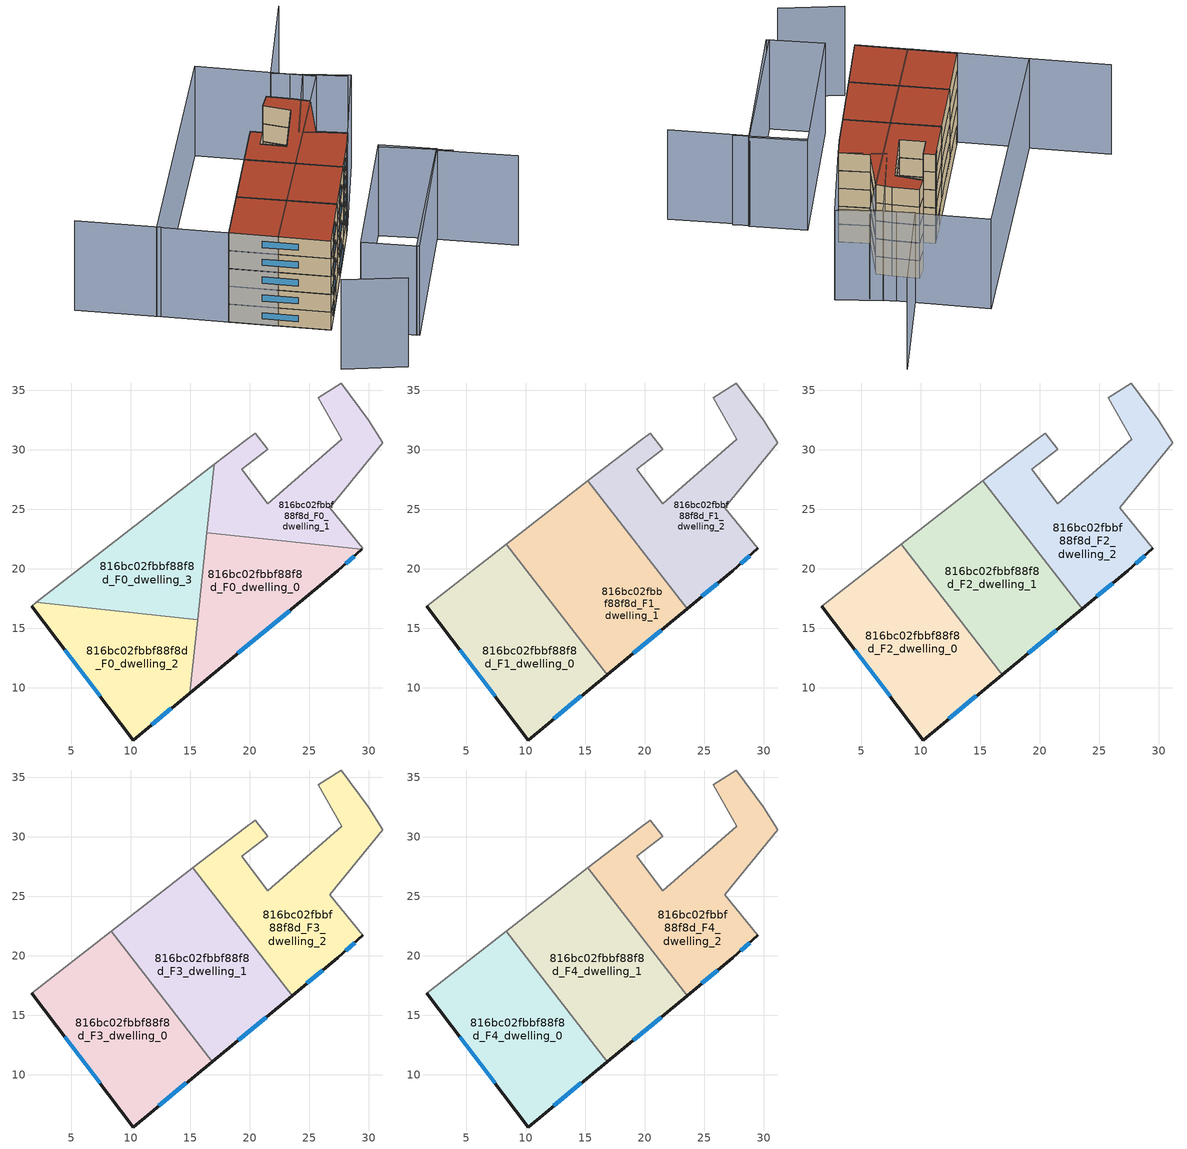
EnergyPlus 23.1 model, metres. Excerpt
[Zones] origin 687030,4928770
816bc02fbbf88f8d_F0_dwelling_0
 floor ground (EU_floor_Construction): 27.38,19.81 29.41,21.63 16.39,23.02 14.95,9.55 z0
 wall outside (EU_wall_Construction): 29.41,21.63 27.38,19.81 14.95,9.55 z0:3
 wall to 816bc02fbbf88f8d_F0_dwelling_1 (EU_wall_Construction): 16.39,23.02 29.41,21.63 z0:3
 wall to 816bc02fbbf88f8d_F0_dwelling_3 (EU_wall_Construction): 15.61,15.72 16.39,23.02 z0:3
 wall to 816bc02fbbf88f8d_F0_dwelling_2 (EU_wall_Construction): 14.95,9.55 15.61,15.72 z0:3
 window (EU_Window_Construction): 23.34,16.48 18.99,12.89 / 28.75,21.04 28.04,20.41 z0.98:2.02
816bc02fbbf88f8d_F0_dwelling_1
 floor ground (EU_floor_Construction): 29.49,21.71 26.7,25.1 31.18,30.6 29.94,32.52 27.68,35.6 25.76,34.37 27.72,30.87 21.51,25.46 19.32,28.36 21.47,30.02 20.43,31.38 19.62,30.81 17,28.78 16.39,23.02 29.41,21.63 z0
 wall adiabatic (EU_wall_Construction): 17,28.78 19.62,30.81 20.43,31.38 21.47,30.02 19.32,28.36 21.51,25.46 27.72,30.87 25.76,34.37 27.68,35.6 29.94,32.52 31.18,30.6 26.7,25.1 29.49,21.71 29.41,21.63 z0:3
 wall to 816bc02fbbf88f8d_F0_dwelling_3 (EU_wall_Construction): 16.39,23.02 17,28.78 z0:3
816bc02fbbf88f8d_F0_dwelling_2
 floor ground (EU_floor_Construction): 14.95,9.55 15.61,15.72 2.05,17.16 1.65,16.85 10.18,5.6 z0
 wall outside (EU_wall_Construction): 14.95,9.55 10.18,5.6 1.65,16.85 z0:3
 wall adiabatic (EU_wall_Construction): 1.65,16.85 2.05,17.16 z0:3
 wall to 816bc02fbbf88f8d_F0_dwelling_3 (EU_wall_Construction): 2.05,17.16 15.61,15.72 z0:3
 window (EU_Window_Construction): 13.4,8.27 11.73,6.89 / 7.4,9.26 4.42,13.2 z0.98:2.02
816bc02fbbf88f8d_F0_dwelling_3
 floor ground (EU_floor_Construction): 15.61,15.72 17,28.78 2.05,17.16 z0
 wall adiabatic (EU_wall_Construction): 2.05,17.16 17,28.78 z0:3
816bc02fbbf88f8d_F1_dwelling_0
 floor to 816bc02fbbf88f8d_F0_dwelling_2 (EU_floor_Construction): 14.95,9.55 15.32,13.03 13.02,16 2.05,17.16 1.65,16.85 10.18,5.6 z3
 floor to 816bc02fbbf88f8d_F0_dwelling_0 (EU_floor_Construction): 16.82,11.1 15.32,13.03 14.95,9.55 z3
 floor to 816bc02fbbf88f8d_F0_dwelling_3 (EU_floor_Construction): 13.02,16 8.33,22.04 2.05,17.16 z3
 wall outside (EU_wall_Construction): 16.82,11.1 10.18,5.6 1.65,16.85 z3:6
 wall to 816bc02fbbf88f8d_F1_dwelling_1 (EU_wall_Construction): 8.33,22.04 16.82,11.1 z3:6
 wall adiabatic (EU_wall_Construction): 1.65,16.85 8.33,22.04 z3:6
 window (EU_Window_Construction): 14.66,9.31 12.34,7.39 / 7.4,9.26 4.42,13.2 z3.98:5.02
816bc02fbbf88f8d_F1_dwelling_1
 floor to 816bc02fbbf88f8d_F0_dwelling_0 (EU_floor_Construction): 23.53,16.64 18.78,22.77 16.39,23.02 15.32,13.03 16.82,11.1 z3
 floor to 816bc02fbbf88f8d_F0_dwelling_3 (EU_floor_Construction): 15.61,15.72 16.65,25.5 15.2,27.38 8.33,22.04 13.02,16 z3
 floor to 816bc02fbbf88f8d_F0_dwelling_2 (EU_floor_Construction): 15.32,13.03 15.61,15.72 13.02,16 z3
 floor to 816bc02fbbf88f8d_F0_dwelling_1 (EU_floor_Construction): 18.78,22.77 16.65,25.5 16.39,23.02 z3
 wall outside (EU_wall_Construction): 23.53,16.64 16.82,11.1 z3:6
 wall to 816bc02fbbf88f8d_F1_dwelling_2 (EU_wall_Construction): 15.2,27.38 23.53,16.64 z3:6
 wall adiabatic (EU_wall_Construction): 8.33,22.04 15.2,27.38 z3:6
 window (EU_Window_Construction): 21.35,14.84 19.01,12.9 z3.98:5.02
816bc02fbbf88f8d_F1_dwelling_2
 floor to 816bc02fbbf88f8d_F0_dwelling_1 (EU_floor_Construction): 29.49,21.71 26.7,25.1 31.18,30.6 29.94,32.52 27.68,35.6 25.76,34.37 27.72,30.87 21.51,25.46 19.32,28.36 21.47,30.02 20.43,31.38 19.62,30.81 17,28.78 16.65,25.5 18.78,22.77 29.41,21.64 z3
 floor to 816bc02fbbf88f8d_F0_dwelling_0 (EU_floor_Construction): 27.38,19.81 29.41,21.64 18.78,22.77 23.53,16.64 z3
 floor to 816bc02fbbf88f8d_F0_dwelling_3 (EU_floor_Construction): 16.65,25.5 17,28.78 15.2,27.38 z3
 wall outside (EU_wall_Construction): 29.49,21.71 27.38,19.81 23.53,16.64 z3:6
 wall adiabatic (EU_wall_Construction): 15.2,27.38 19.62,30.81 20.43,31.38 21.47,30.02 19.32,28.36 21.51,25.46 27.72,30.87 25.76,34.37 27.68,35.6 29.94,32.52 31.18,30.6 26.7,25.1 29.49,21.71 z3:6
 window (EU_Window_Construction): 28.81,21.1 28.06,20.43 / 26.13,18.78 24.78,17.67 z3.98:5.02
816bc02fbbf88f8d_F2_dwelling_0
 floor to 816bc02fbbf88f8d_F1_dwelling_0 (EU_floor_Construction): 16.82,11.1 8.33,22.04 1.65,16.85 10.18,5.6 z6
 wall outside (EU_wall_Construction): 16.82,11.1 10.18,5.6 1.65,16.85 z6:9
 wall to 816bc02fbbf88f8d_F2_dwelling_1 (EU_wall_Construction): 8.33,22.04 16.82,11.1 z6:9
 wall adiabatic (EU_wall_Construction): 1.65,16.85 8.33,22.04 z6:9
 window (EU_Window_Construction): 14.66,9.31 12.34,7.39 / 7.4,9.26 4.42,13.2 z6.98:8.02
816bc02fbbf88f8d_F2_dwelling_1
 floor to 816bc02fbbf88f8d_F1_dwelling_1 (EU_floor_Construction): 23.53,16.64 15.2,27.38 8.33,22.04 16.82,11.1 z6
 wall outside (EU_wall_Construction): 23.53,16.64 16.82,11.1 z6:9
 wall to 816bc02fbbf88f8d_F2_dwelling_2 (EU_wall_Construction): 15.2,27.38 23.53,16.64 z6:9
 wall adiabatic (EU_wall_Construction): 8.33,22.04 15.2,27.38 z6:9
 window (EU_Window_Construction): 21.35,14.84 19.01,12.9 z6.98:8.02
816bc02fbbf88f8d_F2_dwelling_2
 floor to 816bc02fbbf88f8d_F1_dwelling_2 (EU_floor_Construction): 27.38,19.81 29.49,21.71 26.7,25.1 31.18,30.6 29.94,32.52 27.68,35.6 25.76,34.37 27.72,30.87 21.51,25.46 19.32,28.36 21.47,30.02 20.43,31.38 19.62,30.81 15.2,27.38 23.53,16.64 z6
 wall outside (EU_wall_Construction): 29.49,21.71 27.38,19.81 23.53,16.64 z6:9
 wall adiabatic (EU_wall_Construction): 15.2,27.38 19.62,30.81 20.43,31.38 21.47,30.02 19.32,28.36 21.51,25.46 27.72,30.87 25.76,34.37 27.68,35.6 29.94,32.52 31.18,30.6 26.7,25.1 29.49,21.71 z6:9
 window (EU_Window_Construction): 28.81,21.1 28.06,20.43 / 26.13,18.78 24.78,17.67 z6.98:8.02
816bc02fbbf88f8d_F3_dwelling_0
 floor to 816bc02fbbf88f8d_F2_dwelling_0 (EU_floor_Construction): 16.82,11.1 8.33,22.04 1.65,16.85 10.18,5.6 z9
 wall outside (EU_wall_Construction): 16.82,11.1 10.18,5.6 1.65,16.85 z9:12
 wall to 816bc02fbbf88f8d_F3_dwelling_1 (EU_wall_Construction): 8.33,22.04 16.82,11.1 z9:12
 wall adiabatic (EU_wall_Construction): 1.65,16.85 8.33,22.04 z9:12
 window (EU_Window_Construction): 14.66,9.31 12.34,7.39 / 7.4,9.26 4.42,13.2 z9.98:11.02
816bc02fbbf88f8d_F3_dwelling_1
 floor to 816bc02fbbf88f8d_F2_dwelling_1 (EU_floor_Construction): 23.53,16.64 15.2,27.38 8.33,22.04 16.82,11.1 z9
 wall outside (EU_wall_Construction): 23.53,16.64 16.82,11.1 z9:12
 wall to 816bc02fbbf88f8d_F3_dwelling_2 (EU_wall_Construction): 15.2,27.38 23.53,16.64 z9:12
 wall adiabatic (EU_wall_Construction): 8.33,22.04 15.2,27.38 z9:12
 window (EU_Window_Construction): 21.35,14.84 19.01,12.9 z9.98:11.02
816bc02fbbf88f8d_F3_dwelling_2
 floor to 816bc02fbbf88f8d_F2_dwelling_2 (EU_floor_Construction): 27.38,19.81 29.49,21.71 26.7,25.1 31.18,30.6 29.94,32.52 27.68,35.6 25.76,34.37 27.72,30.87 21.51,25.46 19.32,28.36 21.47,30.02 20.43,31.38 19.62,30.81 15.2,27.38 23.53,16.64 z9
 wall outside (EU_wall_Construction): 29.49,21.71 27.38,19.81 23.53,16.64 z9:12
 wall adiabatic (EU_wall_Construction): 15.2,27.38 19.62,30.81 20.43,31.38 21.47,30.02 19.32,28.36 21.51,25.46 27.72,30.87 25.76,34.37 27.68,35.6 29.94,32.52 31.18,30.6 26.7,25.1 29.49,21.71 z9:12
 window (EU_Window_Construction): 28.81,21.1 28.06,20.43 / 26.13,18.78 24.78,17.67 z9.98:11.02
816bc02fbbf88f8d_F4_dwelling_0
 floor to 816bc02fbbf88f8d_F3_dwelling_0 (EU_floor_Construction): 16.82,11.1 8.33,22.04 1.65,16.85 10.18,5.6 z12
 wall outside (EU_wall_Construction): 16.82,11.1 10.18,5.6 1.65,16.85 z12:15
 wall to 816bc02fbbf88f8d_F4_dwelling_1 (EU_wall_Construction): 8.33,22.04 16.82,11.1 z12:15
 wall adiabatic (EU_wall_Construction): 1.65,16.85 8.33,22.04 z12:15
 window (EU_Window_Construction): 14.66,9.31 12.34,7.39 / 7.4,9.26 4.42,13.2 z12.98:14.02
 roof outside (EU_roof_Construction): 8.33,22.04 16.82,11.1 10.18,5.6 1.65,16.85 z15
816bc02fbbf88f8d_F4_dwelling_1
 floor to 816bc02fbbf88f8d_F3_dwelling_1 (EU_floor_Construction): 23.53,16.64 15.2,27.38 8.33,22.04 16.82,11.1 z12
 wall outside (EU_wall_Construction): 23.53,16.64 16.82,11.1 z12:15
 wall to 816bc02fbbf88f8d_F4_dwelling_2 (EU_wall_Construction): 15.2,27.38 23.53,16.64 z12:15
 wall adiabatic (EU_wall_Construction): 8.33,22.04 15.2,27.38 z12:15
 window (EU_Window_Construction): 21.35,14.84 19.01,12.9 z12.98:14.02
 roof outside (EU_roof_Construction): 15.2,27.38 23.53,16.64 16.82,11.1 8.33,22.04 z15
816bc02fbbf88f8d_F4_dwelling_2
 floor to 816bc02fbbf88f8d_F3_dwelling_2 (EU_floor_Construction): 27.38,19.81 29.49,21.71 26.7,25.1 31.18,30.6 29.94,32.52 27.68,35.6 25.76,34.37 27.72,30.87 21.51,25.46 19.32,28.36 21.47,30.02 20.43,31.38 19.62,30.81 15.2,27.38 23.53,16.64 z12
 wall outside (EU_wall_Construction): 29.49,21.71 27.38,19.81 23.53,16.64 z12:15
 wall adiabatic (EU_wall_Construction): 15.2,27.38 19.62,30.81 20.43,31.38 21.47,30.02 19.32,28.36 21.51,25.46 27.72,30.87 25.76,34.37 27.68,35.6 29.94,32.52 31.18,30.6 26.7,25.1 29.49,21.71 z12:15
 window (EU_Window_Construction): 28.81,21.1 28.06,20.43 / 26.13,18.78 24.78,17.67 z12.98:14.02
 roof outside (EU_roof_Construction): 29.94,32.52 31.18,30.6 26.7,25.1 29.49,21.71 27.38,19.81 23.53,16.64 15.2,27.38 19.62,30.81 20.43,31.38 21.47,30.02 19.32,28.36 21.51,25.46 27.72,30.87 25.76,34.37 27.68,35.6 z15
shading: 4.73,-1.66 11.53,-7.79 / 17.59,-3.39 35.14,10.37 / 35.14,10.37 42.08,1.53 / 36.75,8.73 30.17,16.56 / 38.78,30.97 31.89,38.94 / 31.89,38.94 43.7,49.16 / -4,24.3 -11.15,33.65 / 12.75,2.55 30.47,16.82 / 30.47,16.82 35.55,10.52 / 35.55,10.52 17.82,-3.75 / 17.82,-3.75 12.75,2.55 / 39.29,30.78 29.5,21.71 / 29.5,21.71 24.98,26.59 / 24.98,26.59 34.77,35.66 / 34.77,35.66 39.29,30.78 / -4.33,24.74 25.73,47.4 / 25.73,47.4 35.78,34.07 / 35.78,34.07 5.72,11.41 / 5.72,11.41 -4.33,24.74 z0:15
[Building]
EU S2 Campaign: North Axis=0; Terrain=City; Solar Distribution=FullExterior
[Site:Location]
Bologna: Latitude=44.5; Longitude=11.25; Time Zone=1; Elevation=37
[SizingPeriod:WeatherFileDays]
AnnualSizingPeriod: Begin Month=1; Begin Day of Month=1; End Month=12; End Day of Month=31; Day of Week for Start Day=Monday; Use Weather File Daylight Saving Period=No; Use Weather File Rain and Snow Indicators=No
[MATERIAL]
EU_InternalMass_Material: Roughness=MediumRough; Thickness=0.1; Conductivity=1; Density=1800; Specific Heat=900; Thermal Absorptance=0.9; Solar Absorptance=0.7; Visible Absorptance=0.7
[MATERIAL:NOMASS] Roughness=MediumRough; Thermal Absorptance=0.9; Solar Absorptance=0.7; Visible Absorptance=0.7
Name | Thermal Resistance
EU_wall_NoMass | 0.905828
EU_roof_NoMass | 0.37593
EU_floor_NoMass | 0.67114
[WINDOWMATERIAL:SIMPLEGLAZINGSYSTEM]
EU_Window_SimpleGlazing: UFactor=4.52486; Solar Heat Gain Coefficient=0.85; Visible Transmittance=0.85
[CONSTRUCTION]
EU_wall_Construction: EU_wall_NoMass
EU_roof_Construction: EU_roof_NoMass
EU_floor_Construction: EU_floor_NoMass
EU_InternalMass_Construction: EU_InternalMass_Material
EU_Window_Construction: EU_Window_SimpleGlazing
[ZONE] Type=1; Multiplier=1; Ceiling Height=autocalculate; Floor Area=autocalculate; Part of Total Floor Area=Yes
Name | Volume
816bc02fbbf88f8d_F0_dwelling_0 | 268.666
816bc02fbbf88f8d_F1_dwelling_0; 816bc02fbbf88f8d_F2_dwelling_0; 816bc02fbbf88f8d_F3_dwelling_0; 816bc02fbbf88f8d_F4_dwelling_0 | 358.205
816bc02fbbf88f8d_F0_dwelling_1 | 268.649
816bc02fbbf88f8d_F1_dwelling_1; 816bc02fbbf88f8d_F2_dwelling_1; 816bc02fbbf88f8d_F3_dwelling_1; 816bc02fbbf88f8d_F4_dwelling_1 | 358.217
816bc02fbbf88f8d_F0_dwelling_2 | 268.655
816bc02fbbf88f8d_F1_dwelling_2; 816bc02fbbf88f8d_F2_dwelling_2; 816bc02fbbf88f8d_F3_dwelling_2; 816bc02fbbf88f8d_F4_dwelling_2 | 358.213
816bc02fbbf88f8d_F0_dwelling_3 | 268.665
[INTERNALMASS] Construction=EU_InternalMass_Construction
Name | Zone or ZoneList | Surface Area
816bc02fbbf88f8d_F0_dwelling_0_EU_InternalMass | 816bc02fbbf88f8d_F0_dwelling_0 | 89.5551
816bc02fbbf88f8d_F0_dwelling_1_EU_InternalMass | 816bc02fbbf88f8d_F0_dwelling_1 | 89.5505
816bc02fbbf88f8d_F0_dwelling_2_EU_InternalMass | 816bc02fbbf88f8d_F0_dwelling_2 | 89.5518
816bc02fbbf88f8d_F0_dwelling_3_EU_InternalMass | 816bc02fbbf88f8d_F0_dwelling_3 | 89.5549
816bc02fbbf88f8d_F1_dwelling_0_EU_InternalMass | 816bc02fbbf88f8d_F1_dwelling_0 | 119.401
816bc02fbbf88f8d_F1_dwelling_1_EU_InternalMass | 816bc02fbbf88f8d_F1_dwelling_1 | 119.406
816bc02fbbf88f8d_F1_dwelling_2_EU_InternalMass | 816bc02fbbf88f8d_F1_dwelling_2 | 119.405
816bc02fbbf88f8d_F2_dwelling_0_EU_InternalMass | 816bc02fbbf88f8d_F2_dwelling_0 | 119.401
816bc02fbbf88f8d_F2_dwelling_1_EU_InternalMass | 816bc02fbbf88f8d_F2_dwelling_1 | 119.406
816bc02fbbf88f8d_F2_dwelling_2_EU_InternalMass | 816bc02fbbf88f8d_F2_dwelling_2 | 119.405
816bc02fbbf88f8d_F3_dwelling_0_EU_InternalMass | 816bc02fbbf88f8d_F3_dwelling_0 | 119.401
816bc02fbbf88f8d_F3_dwelling_1_EU_InternalMass | 816bc02fbbf88f8d_F3_dwelling_1 | 119.406
816bc02fbbf88f8d_F3_dwelling_2_EU_InternalMass | 816bc02fbbf88f8d_F3_dwelling_2 | 119.405
816bc02fbbf88f8d_F4_dwelling_0_EU_InternalMass | 816bc02fbbf88f8d_F4_dwelling_0 | 119.401
816bc02fbbf88f8d_F4_dwelling_1_EU_InternalMass | 816bc02fbbf88f8d_F4_dwelling_1 | 119.406
816bc02fbbf88f8d_F4_dwelling_2_EU_InternalMass | 816bc02fbbf88f8d_F4_dwelling_2 | 119.405
[OTHEREQUIPMENT] Fuel Type=Electricity; Design Level Calculation Method=Watts/Area; Power per Zone Floor Area=1; Fraction Latent=0; Fraction Radiant=0; Fraction Lost=0; Carbon Dioxide Generation Rate=0; EndUse Subcategory=EU_Step8_InternalGains
Name | Zone or ZoneList or Space or SpaceList | Schedule
EU_Step8_InternalGain_816bc02fbbf88f8d_F0_dwelling_0_f000 | 816bc02fbbf88f8d_F0_dwelling_0 | EU_Step8_GainSchedule_816bc02fbbf88f8d_F0_dwelling_0_f000
EU_Step8_InternalGain_816bc02fbbf88f8d_F0_dwelling_1_f000 | 816bc02fbbf88f8d_F0_dwelling_1 | EU_Step8_GainSchedule_816bc02fbbf88f8d_F0_dwelling_1_f000
EU_Step8_InternalGain_816bc02fbbf88f8d_F0_dwelling_2_f000 | 816bc02fbbf88f8d_F0_dwelling_2 | EU_Step8_GainSchedule_816bc02fbbf88f8d_F0_dwelling_2_f000
EU_Step8_InternalGain_816bc02fbbf88f8d_F0_dwelling_3_f000 | 816bc02fbbf88f8d_F0_dwelling_3 | EU_Step8_GainSchedule_816bc02fbbf88f8d_F0_dwelling_3_f000
EU_Step8_InternalGain_816bc02fbbf88f8d_F1_dwelling_0_f000 | 816bc02fbbf88f8d_F1_dwelling_0 | EU_Step8_GainSchedule_816bc02fbbf88f8d_F1_dwelling_0_f000
EU_Step8_InternalGain_816bc02fbbf88f8d_F1_dwelling_1_f000 | 816bc02fbbf88f8d_F1_dwelling_1 | EU_Step8_GainSchedule_816bc02fbbf88f8d_F1_dwelling_1_f000
EU_Step8_InternalGain_816bc02fbbf88f8d_F1_dwelling_2_f000 | 816bc02fbbf88f8d_F1_dwelling_2 | EU_Step8_GainSchedule_816bc02fbbf88f8d_F1_dwelling_2_f000
EU_Step8_InternalGain_816bc02fbbf88f8d_F2_dwelling_0_f000 | 816bc02fbbf88f8d_F2_dwelling_0 | EU_Step8_GainSchedule_816bc02fbbf88f8d_F2_dwelling_0_f000
EU_Step8_InternalGain_816bc02fbbf88f8d_F2_dwelling_1_f000 | 816bc02fbbf88f8d_F2_dwelling_1 | EU_Step8_GainSchedule_816bc02fbbf88f8d_F2_dwelling_1_f000
EU_Step8_InternalGain_816bc02fbbf88f8d_F2_dwelling_2_f000 | 816bc02fbbf88f8d_F2_dwelling_2 | EU_Step8_GainSchedule_816bc02fbbf88f8d_F2_dwelling_2_f000
EU_Step8_InternalGain_816bc02fbbf88f8d_F3_dwelling_0_f000 | 816bc02fbbf88f8d_F3_dwelling_0 | EU_Step8_GainSchedule_816bc02fbbf88f8d_F3_dwelling_0_f000
EU_Step8_InternalGain_816bc02fbbf88f8d_F3_dwelling_1_f000 | 816bc02fbbf88f8d_F3_dwelling_1 | EU_Step8_GainSchedule_816bc02fbbf88f8d_F3_dwelling_1_f000
EU_Step8_InternalGain_816bc02fbbf88f8d_F3_dwelling_2_f000 | 816bc02fbbf88f8d_F3_dwelling_2 | EU_Step8_GainSchedule_816bc02fbbf88f8d_F3_dwelling_2_f000
EU_Step8_InternalGain_816bc02fbbf88f8d_F4_dwelling_0_f000 | 816bc02fbbf88f8d_F4_dwelling_0 | EU_Step8_GainSchedule_816bc02fbbf88f8d_F4_dwelling_0_f000
EU_Step8_InternalGain_816bc02fbbf88f8d_F4_dwelling_1_f000 | 816bc02fbbf88f8d_F4_dwelling_1 | EU_Step8_GainSchedule_816bc02fbbf88f8d_F4_dwelling_1_f000
EU_Step8_InternalGain_816bc02fbbf88f8d_F4_dwelling_2_f000 | 816bc02fbbf88f8d_F4_dwelling_2 | EU_Step8_GainSchedule_816bc02fbbf88f8d_F4_dwelling_2_f000
[ZONEVENTILATION:DESIGNFLOWRATE] Schedule=EU_AlwaysOn; Design Flow Rate Calculation Method=AirChanges/Hour; Air Changes per Hour=0.73129; Ventilation Type=Natural; Fan Pressure Rise=0; Fan Total Efficiency=1; Constant Term Coefficient=1; Temperature Term Coefficient=0; Velocity Term Coefficient=0; Velocity Squared Term Coefficient=0; Minimum Indoor Temperature=-100; Maximum Indoor Temperature=100; Delta Temperature=-100; Minimum Outdoor Temperature=-100; Maximum Outdoor Temperature=100; Maximum Wind Speed=40
Name | Zone or ZoneList or Space or SpaceList
EU_ConstantAir_816bc02fbbf88f8d_F0_dwelling_0 | 816bc02fbbf88f8d_F0_dwelling_0
EU_ConstantAir_816bc02fbbf88f8d_F0_dwelling_1 | 816bc02fbbf88f8d_F0_dwelling_1
EU_ConstantAir_816bc02fbbf88f8d_F0_dwelling_2 | 816bc02fbbf88f8d_F0_dwelling_2
EU_ConstantAir_816bc02fbbf88f8d_F0_dwelling_3 | 816bc02fbbf88f8d_F0_dwelling_3
EU_ConstantAir_816bc02fbbf88f8d_F1_dwelling_0 | 816bc02fbbf88f8d_F1_dwelling_0
EU_ConstantAir_816bc02fbbf88f8d_F1_dwelling_1 | 816bc02fbbf88f8d_F1_dwelling_1
EU_ConstantAir_816bc02fbbf88f8d_F1_dwelling_2 | 816bc02fbbf88f8d_F1_dwelling_2
EU_ConstantAir_816bc02fbbf88f8d_F2_dwelling_0 | 816bc02fbbf88f8d_F2_dwelling_0
EU_ConstantAir_816bc02fbbf88f8d_F2_dwelling_1 | 816bc02fbbf88f8d_F2_dwelling_1
EU_ConstantAir_816bc02fbbf88f8d_F2_dwelling_2 | 816bc02fbbf88f8d_F2_dwelling_2
EU_ConstantAir_816bc02fbbf88f8d_F3_dwelling_0 | 816bc02fbbf88f8d_F3_dwelling_0
EU_ConstantAir_816bc02fbbf88f8d_F3_dwelling_1 | 816bc02fbbf88f8d_F3_dwelling_1
EU_ConstantAir_816bc02fbbf88f8d_F3_dwelling_2 | 816bc02fbbf88f8d_F3_dwelling_2
EU_ConstantAir_816bc02fbbf88f8d_F4_dwelling_0 | 816bc02fbbf88f8d_F4_dwelling_0
EU_ConstantAir_816bc02fbbf88f8d_F4_dwelling_1 | 816bc02fbbf88f8d_F4_dwelling_1
EU_ConstantAir_816bc02fbbf88f8d_F4_dwelling_2 | 816bc02fbbf88f8d_F4_dwelling_2
[HVACTEMPLATE:THERMOSTAT] Constant Heating Setpoint=20; Constant Cooling Setpoint=50
EU_HeatOnly_816bc02fbbf88f8d_F0_dwelling_0; EU_HeatOnly_816bc02fbbf88f8d_F0_dwelling_1; EU_HeatOnly_816bc02fbbf88f8d_F0_dwelling_2; EU_HeatOnly_816bc02fbbf88f8d_F0_dwelling_3; EU_HeatOnly_816bc02fbbf88f8d_F1_dwelling_0; EU_HeatOnly_816bc02fbbf88f8d_F1_dwelling_1; EU_HeatOnly_816bc02fbbf88f8d_F1_dwelling_2; EU_HeatOnly_816bc02fbbf88f8d_F2_dwelling_0; EU_HeatOnly_816bc02fbbf88f8d_F2_dwelling_1; EU_HeatOnly_816bc02fbbf88f8d_F2_dwelling_2; EU_HeatOnly_816bc02fbbf88f8d_F3_dwelling_0; EU_HeatOnly_816bc02fbbf88f8d_F3_dwelling_1; EU_HeatOnly_816bc02fbbf88f8d_F3_dwelling_2; EU_HeatOnly_816bc02fbbf88f8d_F4_dwelling_0; EU_HeatOnly_816bc02fbbf88f8d_F4_dwelling_1; EU_HeatOnly_816bc02fbbf88f8d_F4_dwelling_2
[HVACTEMPLATE:ZONE:IDEALLOADSAIRSYSTEM] System Availability Schedule=EU_AlwaysOn; Maximum Heating Supply Air Temperature=50; Minimum Cooling Supply Air Temperature=13; Maximum Heating Supply Air Humidity Ratio=0.0156; Minimum Cooling Supply Air Humidity Ratio=0.0077; Heating Limit=NoLimit; Cooling Limit=NoLimit; Heating Availability Schedule=EU_AlwaysOn; Cooling Availability Schedule=EU_CoolingOff; Dehumidification Control Type=ConstantSensibleHeatRatio; Cooling Sensible Heat Ratio=0.7; Dehumidification Setpoint=60; Humidification Control Type=None; Humidification Setpoint=30; Outdoor Air Method=None; Outdoor Air Flow Rate per Person=0.00944; Outdoor Air Flow Rate per Zone Floor Area=0; Outdoor Air Flow Rate per Zone=0; Demand Controlled Ventilation Type=None; Outdoor Air Economizer Type=NoEconomizer; Heat Recovery Type=None; Sensible Heat Recovery Effectiveness=0.7; Latent Heat Recovery Effectiveness=0.65
Name | Template Thermostat
816bc02fbbf88f8d_F0_dwelling_0 | EU_HeatOnly_816bc02fbbf88f8d_F0_dwelling_0
816bc02fbbf88f8d_F0_dwelling_1 | EU_HeatOnly_816bc02fbbf88f8d_F0_dwelling_1
816bc02fbbf88f8d_F0_dwelling_2 | EU_HeatOnly_816bc02fbbf88f8d_F0_dwelling_2
816bc02fbbf88f8d_F0_dwelling_3 | EU_HeatOnly_816bc02fbbf88f8d_F0_dwelling_3
816bc02fbbf88f8d_F1_dwelling_0 | EU_HeatOnly_816bc02fbbf88f8d_F1_dwelling_0
816bc02fbbf88f8d_F1_dwelling_1 | EU_HeatOnly_816bc02fbbf88f8d_F1_dwelling_1
816bc02fbbf88f8d_F1_dwelling_2 | EU_HeatOnly_816bc02fbbf88f8d_F1_dwelling_2
816bc02fbbf88f8d_F2_dwelling_0 | EU_HeatOnly_816bc02fbbf88f8d_F2_dwelling_0
816bc02fbbf88f8d_F2_dwelling_1 | EU_HeatOnly_816bc02fbbf88f8d_F2_dwelling_1
816bc02fbbf88f8d_F2_dwelling_2 | EU_HeatOnly_816bc02fbbf88f8d_F2_dwelling_2
816bc02fbbf88f8d_F3_dwelling_0 | EU_HeatOnly_816bc02fbbf88f8d_F3_dwelling_0
816bc02fbbf88f8d_F3_dwelling_1 | EU_HeatOnly_816bc02fbbf88f8d_F3_dwelling_1
816bc02fbbf88f8d_F3_dwelling_2 | EU_HeatOnly_816bc02fbbf88f8d_F3_dwelling_2
816bc02fbbf88f8d_F4_dwelling_0 | EU_HeatOnly_816bc02fbbf88f8d_F4_dwelling_0
816bc02fbbf88f8d_F4_dwelling_1 | EU_HeatOnly_816bc02fbbf88f8d_F4_dwelling_1
816bc02fbbf88f8d_F4_dwelling_2 | EU_HeatOnly_816bc02fbbf88f8d_F4_dwelling_2
[SIZING:ZONE] Zone Cooling Design Supply Air Temperature Input Method=SupplyAirTemperature; Zone Cooling Design Supply Air Temperature=13; Zone Heating Design Supply Air Temperature Input Method=SupplyAirTemperature; Zone Heating Design Supply Air Temperature=50; Zone Cooling Design Supply Air Humidity Ratio=0.008; Zone Heating Design Supply Air Humidity Ratio=0.008; Cooling Design Air Flow Method=DesignDay; Cooling Design Air Flow Rate=0; Cooling Minimum Air Flow per Zone Floor Area=0.000762; Cooling Minimum Air Flow=0; Cooling Minimum Air Flow Fraction=0.2; Heating Design Air Flow Method=DesignDay; Heating Design Air Flow Rate=0; Heating Maximum Air Flow per Zone Floor Area=0.002032; Heating Maximum Air Flow=0.141576; Heating Maximum Air Flow Fraction=0.3; Account for Dedicated Outdoor Air System=No; Dedicated Outdoor Air System Control Strategy=NeutralSupplyAir; Dedicated Outdoor Air Low Setpoint Temperature for Design=autosize; Dedicated Outdoor Air High Setpoint Temperature for Design=autosize; Zone Load Sizing Method=Sensible Load Only No Latent Load; Zone Latent Cooling Design Supply Air Humidity Ratio Input Method=HumidityRatioDifference; Zone Cooling Design Supply Air Humidity Ratio Difference=0.005; Zone Latent Heating Design Supply Air Humidity Ratio Input Method=HumidityRatioDifference; Zone Humidification Design Supply Air Humidity Ratio Difference=0.005
816bc02fbbf88f8d_F0_dwelling_0; 816bc02fbbf88f8d_F0_dwelling_1; 816bc02fbbf88f8d_F0_dwelling_2; 816bc02fbbf88f8d_F0_dwelling_3; 816bc02fbbf88f8d_F1_dwelling_0; 816bc02fbbf88f8d_F1_dwelling_1; 816bc02fbbf88f8d_F1_dwelling_2; 816bc02fbbf88f8d_F2_dwelling_0; 816bc02fbbf88f8d_F2_dwelling_1; 816bc02fbbf88f8d_F2_dwelling_2; 816bc02fbbf88f8d_F3_dwelling_0; 816bc02fbbf88f8d_F3_dwelling_1; 816bc02fbbf88f8d_F3_dwelling_2; 816bc02fbbf88f8d_F4_dwelling_0; 816bc02fbbf88f8d_F4_dwelling_1; 816bc02fbbf88f8d_F4_dwelling_2
[SCHEDULE:CONSTANT]
Name | Hourly Value
EU_AlwaysOn | 1
EU_CoolingOff | 0
[SCHEDULE:FILE] Column Number=1; Rows to Skip at Top=0; Number of Hours of Data=8760; Column Separator=Comma; Interpolate to Timestep=No; Minutes per Item=60; Adjust Schedule for Daylight Savings=Yes
Name | File
EU_Step8_GainSchedule_816bc02fbbf88f8d_F0_dwelling_0_f000 | ../../schedules/816bc02fbbf88f8d/816bc02fbbf88f8d_F0_dwelling_0_f000_gain.csv
EU_Step8_GainSchedule_816bc02fbbf88f8d_F0_dwelling_1_f000 | ../../schedules/816bc02fbbf88f8d/816bc02fbbf88f8d_F0_dwelling_1_f000_gain.csv
EU_Step8_GainSchedule_816bc02fbbf88f8d_F0_dwelling_2_f000 | ../../schedules/816bc02fbbf88f8d/816bc02fbbf88f8d_F0_dwelling_2_f000_gain.csv
EU_Step8_GainSchedule_816bc02fbbf88f8d_F0_dwelling_3_f000 | ../../schedules/816bc02fbbf88f8d/816bc02fbbf88f8d_F0_dwelling_3_f000_gain.csv
EU_Step8_GainSchedule_816bc02fbbf88f8d_F1_dwelling_0_f000 | ../../schedules/816bc02fbbf88f8d/816bc02fbbf88f8d_F1_dwelling_0_f000_gain.csv
EU_Step8_GainSchedule_816bc02fbbf88f8d_F1_dwelling_1_f000 | ../../schedules/816bc02fbbf88f8d/816bc02fbbf88f8d_F1_dwelling_1_f000_gain.csv
EU_Step8_GainSchedule_816bc02fbbf88f8d_F1_dwelling_2_f000 | ../../schedules/816bc02fbbf88f8d/816bc02fbbf88f8d_F1_dwelling_2_f000_gain.csv
EU_Step8_GainSchedule_816bc02fbbf88f8d_F2_dwelling_0_f000 | ../../schedules/816bc02fbbf88f8d/816bc02fbbf88f8d_F2_dwelling_0_f000_gain.csv
EU_Step8_GainSchedule_816bc02fbbf88f8d_F2_dwelling_1_f000 | ../../schedules/816bc02fbbf88f8d/816bc02fbbf88f8d_F2_dwelling_1_f000_gain.csv
EU_Step8_GainSchedule_816bc02fbbf88f8d_F2_dwelling_2_f000 | ../../schedules/816bc02fbbf88f8d/816bc02fbbf88f8d_F2_dwelling_2_f000_gain.csv
EU_Step8_GainSchedule_816bc02fbbf88f8d_F3_dwelling_0_f000 | ../../schedules/816bc02fbbf88f8d/816bc02fbbf88f8d_F3_dwelling_0_f000_gain.csv
EU_Step8_GainSchedule_816bc02fbbf88f8d_F3_dwelling_1_f000 | ../../schedules/816bc02fbbf88f8d/816bc02fbbf88f8d_F3_dwelling_1_f000_gain.csv
EU_Step8_GainSchedule_816bc02fbbf88f8d_F3_dwelling_2_f000 | ../../schedules/816bc02fbbf88f8d/816bc02fbbf88f8d_F3_dwelling_2_f000_gain.csv
EU_Step8_GainSchedule_816bc02fbbf88f8d_F4_dwelling_0_f000 | ../../schedules/816bc02fbbf88f8d/816bc02fbbf88f8d_F4_dwelling_0_f000_gain.csv
EU_Step8_GainSchedule_816bc02fbbf88f8d_F4_dwelling_1_f000 | ../../schedules/816bc02fbbf88f8d/816bc02fbbf88f8d_F4_dwelling_1_f000_gain.csv
EU_Step8_GainSchedule_816bc02fbbf88f8d_F4_dwelling_2_f000 | ../../schedules/816bc02fbbf88f8d/816bc02fbbf88f8d_F4_dwelling_2_f000_gain.csv
